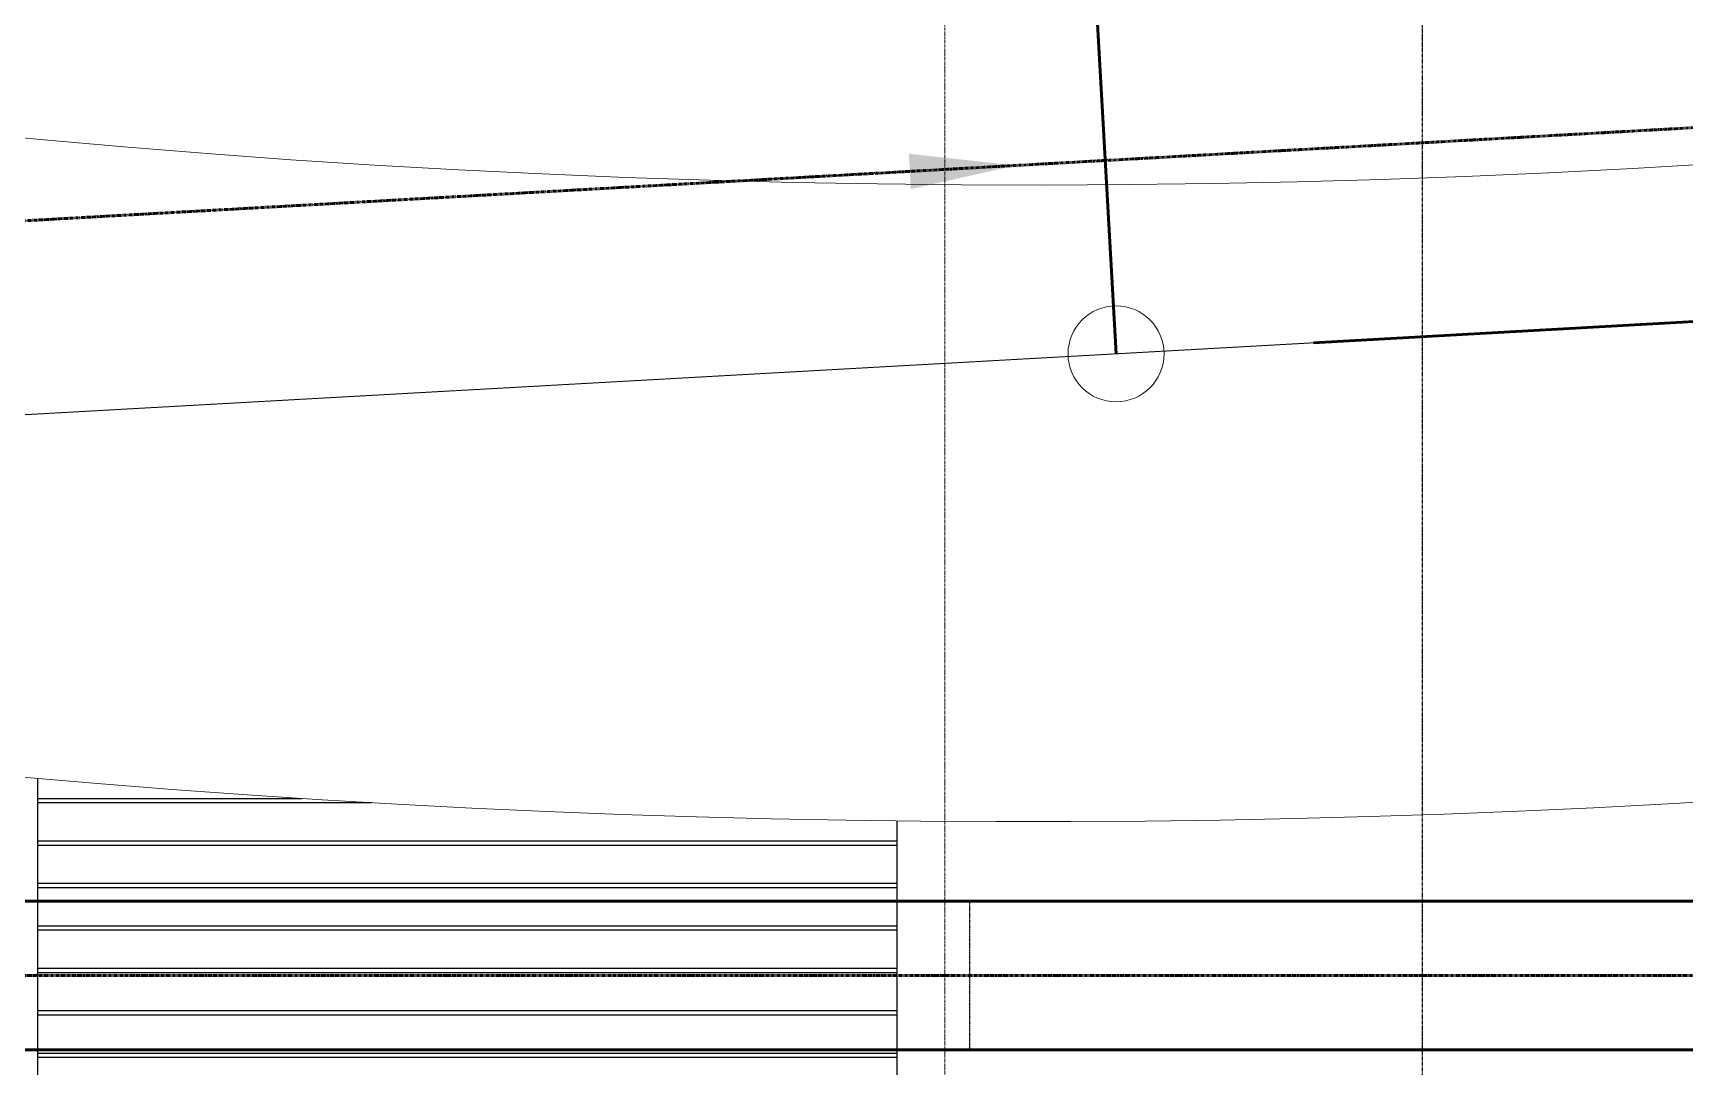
# Model space of a CAD drawing. Header units: inches. Extents: x 0 to 235202, y 0 to 361577.
# Drawn here: x 146204 to 153990, y 136920 to 141792 of the extents above; entities that cross this region are included whole.
import ezdxf
from ezdxf.enums import TextEntityAlignment as Align

# ---------------------------------------------------------------- set-up
doc = ezdxf.new("R2010")
doc.units = ezdxf.units.IN
doc.header["$MEASUREMENT"] = 0
for name, pattern in [('CENTER', [2, 1.25, -0.25, 0.25, -0.25]), ('HIDDEN', [0.375, 0.25, -0.125]), ('PHANTOM2', [1.25, 0.625, -0.125, 0.125, -0.125, 0.125, -0.125])]:
    doc.linetypes.add(name, pattern=pattern)
for name, color, linetype, lineweight in [('.5', 8, 'Continuous', 0), ('DIM', 251, 'Continuous', 0), ('hid', 8, 'HIDDEN', 0)]:
    doc.layers.add(name, color=color, linetype=linetype, lineweight=lineweight)
for name, color, linetype in [('2', 2, 'HIDDEN'), ('GRID_TXT45', 4, 'Continuous'), ('M-X-BKGD', 8, 'Continuous'), ('WINDOW ELEV', 3, 'Continuous')]:
    doc.layers.add(name, color=color, linetype=linetype)
doc.styles.add('SIMPLEX', font='simplex.shx')
doc.styles.get("Standard").update_dxf_attribs({"font": 'arial.ttf'})
doc.linetypes.add('FENCE_LINE', pattern='A,0.5,-0.1,["X",Standard,S=0.1,R=0,X=-0.02,Y=-0.05],-0.1', length=0.7)

# ---------------------------------------------------------------- blocks, each defined once
blk = doc.blocks.new('FLOOR PLAN REV 2')
at = {"layer": '.5', "color": 8, "linetype": 'CENTER', "ltscale": 10}
blk.add_line((76026.8, 216570.9), (76026.8, 247859.2), dxfattribs=at)
at = {"color": 8, "linetype": 'PHANTOM2', "ltscale": 20}
blk.add_line((78276.8, 245640.9), (78276.8, 222708.1), dxfattribs=at)
at = {"layer": '2', "color": 8}
blk.add_line((76143.9, 236827.7), (76143.9, 237527.7), dxfattribs=at)
blk.add_line((76143.9, 236827.7), (76143.9, 237527.7), dxfattribs=at)
at = {"layer": 'DIM', "color": 8, "linetype": 'PHANTOM2', "lineweight": 50, "ltscale": 20}
for p, q in [((96280.7, 242105.9), (70664.9, 240677.2)), ((69761.7, 237177.7), (88143.9, 237177.7))]:
    blk.add_line(p, q, dxfattribs=at)
at = {"layer": 'DIM', "color": 8, "lineweight": 50}
for p, q in [((76833.7, 240107.3), (76732.1, 241929)), ((85751.2, 240604.7), (77763.7, 240159.2)), ((70111.9, 237527.7), (88143.9, 237527.7)), ((70111.9, 237527.7), (76143.9, 237527.7)), ((70111.9, 236827.7), (88143.9, 236827.7)), ((70111.9, 236827.7), (76143.9, 236827.7))]:
    blk.add_line(p, q, dxfattribs=at)
at = {"layer": 'DIM', "color": 8, "linetype": 'HIDDEN', "ltscale": 10}
for p, q in [((85751.2, 240604.7), (77763.7, 240159.2)), ((77763.7, 240159.2), (71274.6, 239797.2))]:
    blk.add_line(p, q, dxfattribs=at)
at = {"layer": 'DIM', "color": 8, "linetype": 'HIDDEN', "lineweight": 25, "ltscale": 10}
for p, q in [((71751.4, 233592.2), (71751.4, 238105.9)), ((71751.4, 238012.2), (72996.1, 238012.2)), ((71751.4, 237992.2), (73326.2, 237992.2)), ((75801.8, 233592.2), (75801.8, 237906.6)), ((71751.4, 237812.2), (75801.8, 237812.2)), ((71751.4, 237792.2), (75801.8, 237792.2)), ((71751.4, 237612.2), (75801.8, 237612.2)), ((71751.4, 237592.2), (75801.8, 237592.2)), ((71751.4, 237412.2), (75801.8, 237412.2)), ((71751.4, 237392.2), (75801.8, 237392.2)), ((71751.4, 237212.2), (75801.8, 237212.2)), ((71751.4, 237192.2), (75801.8, 237192.2)), ((71751.4, 237012.2), (75801.8, 237012.2)), ((71751.4, 236992.2), (75801.8, 236992.2)), ((71751.4, 236812.2), (75801.8, 236812.2)), ((71751.4, 236792.2), (75801.8, 236792.2))]:
    blk.add_line(p, q, dxfattribs=at)
at = {"layer": 'DIM', "color": 8, "linetype": 'Continuous'}
blk.add_circle((76833.7, 240107.3), 226.1, dxfattribs=at)
blk.add_arc((76433.9, 292014.4), 51111.5, 236.56144, 351.11413, dxfattribs=at)
at = {"layer": 'DIM', "color": 8, "linetype": 'FENCE_LINE', "ltscale": 25}
blk.add_arc((76433.9, 292014.4), 54111.5, 255.14688, 351.11413, dxfattribs=at)
at = {"layer": 'hid', "color": 8, "linetype": 'Continuous'}
blk.add_lwpolyline([(75861.9, 240967.1), (75247.8, 240932.8), (74858.1, 240911.1)], dxfattribs=at)
blk.add_solid([(75857.3, 241050.3), (76361.1, 240994.9), (75866.5, 240883.9)], dxfattribs=at)
at = {"layer": 'GRID_TXT45', "color": 8, "style": 'SIMPLEX'}
for p in [(53803.1, 233267.6), (53803.1, 227018.5), (53803.1, 220768)]:
    blk.add_attdef('GRD_TXT', text='', height=450, rotation=180, dxfattribs=at).set_placement(p, align=Align.MIDDLE_CENTER)
blk = doc.blocks.new('PLAN REV 1')
at = {"layer": 'WINDOW ELEV', "color": 1}
blk.add_blockref('FLOOR PLAN REV 2', (115854.5, -22751.9), dxfattribs=at)

msp = doc.modelspace()

# ---------------------------------------------------------------- block references
at = {"layer": 'M-X-BKGD', "color": 8}
msp.add_blockref('PLAN REV 1', (-41380, -77074.9), dxfattribs=at)

doc.saveas('drawing.dxf')
